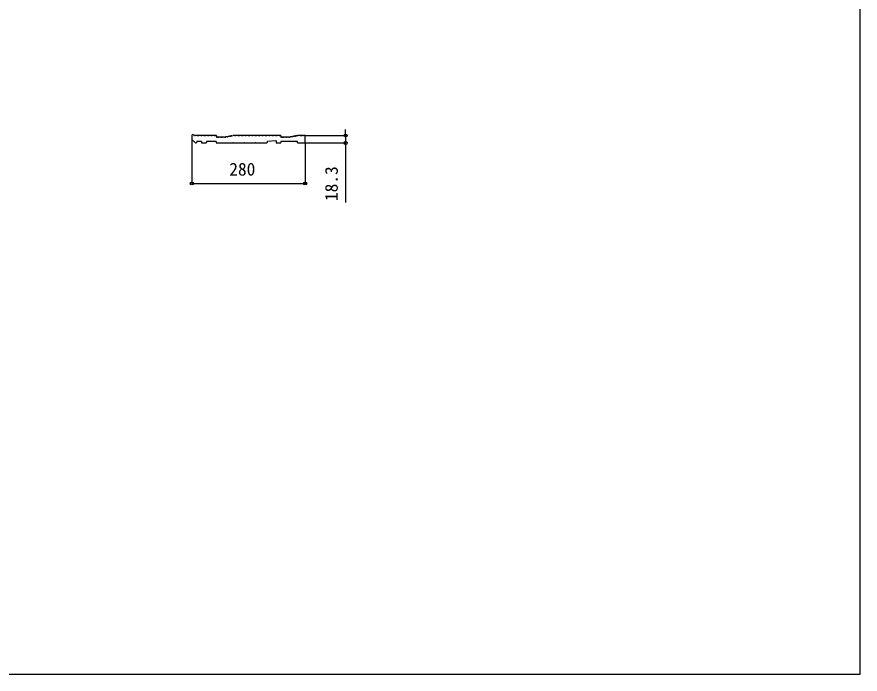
# Model space of a CAD drawing. Units: millimetres, scale not verified. Extents: x -2188 to 2188, y -3252 to 3239.
# Drawn here: x 104 to 2188, y -3252 to -1629 of the extents above; entities that cross this region are included whole.
import ezdxf
from ezdxf.enums import TextEntityAlignment as Align

# ---------------------------------------------------------------- set-up
doc = ezdxf.new("R2010")
doc.units = ezdxf.units.MM
doc.header["$LTSCALE"] = 16
for name, color, linetype in [('0-3_YKK_12', 2, 'Continuous'), ('0-5_YKK_D', 6, 'Continuous'), ('0-6_YKK_ZWAK', 7, 'Continuous')]:
    doc.layers.add(name, color=color, linetype=linetype)
doc.styles.add('ＭＳ ゴシック', font='')
doc.styles.get('ＭＳ ゴシック').set_extended_font_data('MS Gothic')

msp = doc.modelspace()

# ---------------------------------------------------------------- linework, layer by layer
at = {"layer": '0-3_YKK_12'}
for p, q in [((536.5, -1922.4), (536.5, -1931.79)), ((537.19, -1933.3), (545.19, -1940.21)), ((543.5, -1922.4), (542.12, -1922.4)), ((559.8, -1936.7), (549.2, -1936.7)), ((596, -1936.7), (573.2, -1936.7)), ((596.8, -1922.4), (596, -1922.4)), ((597.5, -1923.1), (597.5, -1925.7)), ((598.2, -1926.4), (599, -1926.4)), ((617, -1926.4), (617.43, -1926.4)), ((617, -1926.4), (617.43, -1926.4)), ((617.56, -1926.39), (617.71, -1926.36)), ((617.56, -1926.39), (617.71, -1926.36)), ((635.39, -1922.99), (638.47, -1922.41)), ((639.5, -1922.4), (638.53, -1922.4)), ((722.5, -1937.34), (722.5, -1939.7)), ((723.14, -1936.64), (743.74, -1934.77)), ((744.5, -1935.47), (744.5, -1939.7)), ((755.8, -1922.4), (755, -1922.4)), ((756.5, -1923.1), (756.5, -1925.7)), ((756.5, -1937), (756.5, -1939.7)), ((796.8, -1936.7), (756.8, -1936.7)), ((757.2, -1926.4), (758, -1926.4)), ((776, -1926.4), (776.43, -1926.4)), ((776.56, -1926.39), (776.71, -1926.36)), ((795.86, -1922.71), (797.44, -1922.41)), ((798, -1922.4), (797.57, -1922.4)), ((810.75, -1922.67), (812.25, -1922.67)), ((815.8, -1922.4), (813, -1922.4)), ((816.5, -1940), (816.5, -1923.1)), ((548.5, -1937.4), (548.5, -1938.7)), ((560.5, -1937.4), (560.5, -1939.7)), ((561.5, -1940.7), (571.5, -1940.7)), ((572.5, -1937.4), (572.5, -1939.7)), ((596.7, -1937.4), (596.7, -1939.7)), ((597.7, -1940.7), (637.93, -1940.7)), ((639.07, -1940.7), (665.93, -1940.7)), ((667.07, -1940.7), (693.93, -1940.7)), ((695.07, -1940.7), (721.5, -1940.7)), ((745.5, -1940.7), (755.5, -1940.7)), ((797.5, -1940), (797.5, -1937.4)), ((798.2, -1940.7), (815.8, -1940.7))]:
    msp.add_line(p, q, dxfattribs=at)
for centre, radius, start, end in [((539, -1922.4), 2.5, 12.63563, 180), ((538.5, -1931.79), 2, 180, 229.16128), ((542.12, -1921.7), 0.7, 192.63563, 270), ((543.5, -1923.28), 0.88, 50.536, 90), ((544.25, -1922.37), 0.3, 230.536, 309.464), ((545, -1923.28), 0.88, 50.536, 129.464), ((545.75, -1922.37), 0.3, 230.536, 309.464), ((546.5, -1923.28), 0.88, 50.536, 129.464), ((547.25, -1922.37), 0.3, 230.536, 309.464), ((548, -1923.28), 0.88, 50.536, 129.464), ((549.2, -1937.4), 0.7, 90, 180), ((548.75, -1922.37), 0.3, 230.536, 309.464), ((549.5, -1923.28), 0.88, 50.536, 129.464), ((550.25, -1922.37), 0.3, 230.536, 309.464), ((551, -1923.28), 0.88, 50.536, 129.464), ((551.75, -1922.37), 0.3, 230.536, 309.464), ((552.5, -1923.28), 0.88, 50.536, 129.464), ((553.25, -1922.37), 0.3, 230.536, 309.464), ((554, -1923.28), 0.88, 50.536, 129.464), ((554.75, -1922.37), 0.3, 230.536, 309.464), ((555.5, -1923.28), 0.88, 50.536, 129.464), ((556.25, -1922.37), 0.3, 230.536, 309.464), ((557, -1923.28), 0.88, 50.536, 129.464), ((557.75, -1922.37), 0.3, 230.536, 309.464), ((558.5, -1923.28), 0.88, 50.536, 129.464), ((559.25, -1922.37), 0.3, 230.536, 309.464), ((560, -1923.28), 0.88, 50.536, 129.464), ((559.8, -1937.4), 0.7, 0, 90), ((560.75, -1922.37), 0.3, 230.536, 309.464), ((561.5, -1923.28), 0.88, 50.536, 129.464), ((562.25, -1922.37), 0.3, 230.536, 309.464), ((563, -1923.28), 0.88, 50.536, 129.464), ((563.75, -1922.37), 0.3, 230.536, 309.464), ((564.5, -1923.28), 0.88, 50.536, 129.464), ((565.25, -1922.37), 0.3, 230.536, 309.464), ((566, -1923.28), 0.88, 50.536, 129.464), ((566.75, -1922.37), 0.3, 230.536, 309.464), ((567.5, -1923.28), 0.88, 50.536, 129.464), ((568.25, -1922.37), 0.3, 230.536, 309.464), ((569, -1923.28), 0.88, 50.536, 129.464), ((569.75, -1922.37), 0.3, 230.536, 309.464), ((570.5, -1923.28), 0.88, 50.536, 129.464), ((571.25, -1922.37), 0.3, 230.536, 309.464), ((572, -1923.28), 0.88, 50.536, 129.464), ((573.2, -1937.4), 0.7, 90, 180), ((572.75, -1922.37), 0.3, 230.536, 309.464), ((573.5, -1923.28), 0.88, 50.536, 129.464), ((574.25, -1922.37), 0.3, 230.536, 309.464), ((575, -1923.28), 0.88, 50.536, 129.464), ((575.75, -1922.37), 0.3, 230.536, 309.464), ((576.5, -1923.28), 0.88, 50.536, 129.464), ((577.25, -1922.37), 0.3, 230.536, 309.464), ((578, -1923.28), 0.88, 50.536, 129.464), ((578.75, -1922.37), 0.3, 230.536, 309.464), ((579.5, -1923.28), 0.88, 50.536, 129.464), ((580.25, -1922.37), 0.3, 230.536, 309.464), ((581, -1923.28), 0.88, 50.536, 129.464), ((581.75, -1922.37), 0.3, 230.536, 309.464), ((582.5, -1923.28), 0.88, 50.536, 129.464), ((583.25, -1922.37), 0.3, 230.536, 309.464), ((584, -1923.28), 0.88, 50.536, 129.464), ((584.75, -1922.37), 0.3, 230.536, 309.464), ((585.5, -1923.28), 0.88, 50.536, 129.464), ((586.25, -1922.37), 0.3, 230.536, 309.464), ((587, -1923.28), 0.88, 50.536, 129.464), ((587.75, -1922.37), 0.3, 230.536, 309.464), ((588.5, -1923.28), 0.88, 50.536, 129.464), ((589.25, -1922.37), 0.3, 230.536, 309.464), ((590, -1923.28), 0.88, 50.536, 129.464), ((590.75, -1922.37), 0.3, 230.536, 309.464), ((591.5, -1923.28), 0.88, 50.536, 129.464), ((592.25, -1922.37), 0.3, 230.536, 309.464), ((593, -1923.28), 0.88, 50.536, 129.464), ((593.75, -1922.37), 0.3, 230.536, 309.464), ((594.5, -1923.28), 0.88, 50.536, 129.464), ((595.25, -1922.37), 0.3, 230.536, 309.464), ((596, -1923.28), 0.88, 90, 129.464), ((596, -1937.4), 0.7, 0, 90), ((596.8, -1923.1), 0.7, 0, 90), ((598.2, -1925.7), 0.7, 180, 270), ((599, -1927.28), 0.88, 50.536, 90), ((599.75, -1926.37), 0.3, 230.536, 309.464), ((600.5, -1927.28), 0.88, 50.536, 129.464), ((601.25, -1926.37), 0.3, 230.536, 309.464), ((602, -1927.28), 0.88, 50.536, 129.464), ((602.75, -1926.37), 0.3, 230.536, 309.464), ((603.5, -1927.28), 0.88, 50.536, 129.464), ((604.25, -1926.37), 0.3, 230.536, 309.464), ((605, -1927.28), 0.88, 50.536, 129.464), ((605.75, -1926.37), 0.3, 230.536, 309.464), ((606.5, -1927.28), 0.88, 50.536, 129.464), ((607.25, -1926.37), 0.3, 230.536, 309.464), ((608, -1927.28), 0.88, 50.536, 129.464), ((608.75, -1926.37), 0.3, 230.536, 309.464), ((609.5, -1927.28), 0.88, 50.536, 129.464), ((610.25, -1926.37), 0.3, 230.536, 309.464), ((611, -1927.28), 0.88, 50.536, 129.464), ((611.75, -1926.37), 0.3, 230.536, 309.464), ((612.5, -1927.28), 0.88, 50.536, 129.464), ((613.25, -1926.37), 0.3, 230.536, 309.464), ((614, -1927.28), 0.88, 50.536, 129.464), ((614.75, -1926.37), 0.3, 230.536, 309.464), ((615.5, -1927.28), 0.88, 50.536, 129.464), ((616.25, -1926.37), 0.3, 230.536, 309.464), ((617, -1927.28), 0.88, 90, 129.464), ((617.43, -1925.7), 0.7, 270, 280.7843), ((617.43, -1925.7), 0.7, 270, 280.7843), ((617.87, -1927.23), 0.88, 61.3203, 100.7843), ((618.44, -1926.19), 0.3, 241.3203, 320.24829), ((619.34, -1926.94), 0.88, 61.3203, 140.24829), ((619.91, -1925.91), 0.3, 241.3203, 320.24829), ((620.82, -1926.66), 0.88, 61.3203, 140.24829), ((621.38, -1925.63), 0.3, 241.3203, 320.24829), ((622.29, -1926.38), 0.88, 61.3203, 140.24829), ((622.86, -1925.35), 0.3, 241.3203, 320.24829), ((623.77, -1926.1), 0.88, 61.3203, 140.24829), ((624.33, -1925.07), 0.3, 241.3203, 320.24829), ((625.24, -1925.82), 0.88, 61.3203, 140.24829), ((625.81, -1924.79), 0.3, 241.3203, 320.24829), ((626.71, -1925.54), 0.88, 61.3203, 140.24829), ((627.28, -1924.51), 0.3, 241.3203, 320.24829), ((628.19, -1925.26), 0.88, 61.3203, 140.24829), ((628.75, -1924.23), 0.3, 241.3203, 320.24829), ((629.66, -1924.98), 0.88, 61.3203, 140.24829), ((630.23, -1923.94), 0.3, 241.3203, 320.24829), ((631.13, -1924.7), 0.88, 61.3203, 140.24829), ((631.7, -1923.66), 0.3, 241.3203, 320.24829), ((632.61, -1924.42), 0.88, 61.3203, 140.24829), ((633.17, -1923.38), 0.3, 241.3203, 320.24829), ((634.08, -1924.14), 0.88, 61.3203, 140.24829), ((634.65, -1923.1), 0.3, 241.3203, 320.24829), ((635.55, -1923.86), 0.88, 100.7843, 140.24829), ((638.53, -1922.7), 0.3, 90, 100.7843), ((639.5, -1923.28), 0.88, 50.536, 90), ((640.25, -1922.37), 0.3, 230.536, 309.464), ((641, -1923.28), 0.88, 50.536, 129.464), ((641.75, -1922.37), 0.3, 230.536, 309.464), ((642.5, -1923.28), 0.88, 50.536, 129.464), ((643.25, -1922.37), 0.3, 230.536, 309.464), ((644, -1923.28), 0.88, 50.536, 129.464), ((644.75, -1922.37), 0.3, 230.536, 309.464), ((645.5, -1923.28), 0.88, 50.536, 129.464), ((646.25, -1922.37), 0.3, 230.536, 309.464), ((647, -1923.28), 0.88, 50.536, 129.464), ((647.75, -1922.37), 0.3, 230.536, 309.464), ((648.5, -1923.28), 0.88, 50.536, 129.464), ((649.25, -1922.37), 0.3, 230.536, 309.464), ((650, -1923.28), 0.88, 50.536, 129.464), ((650.75, -1922.37), 0.3, 230.536, 309.464), ((651.5, -1923.28), 0.88, 50.536, 129.464), ((652.25, -1922.37), 0.3, 230.536, 309.464), ((653, -1923.28), 0.88, 50.536, 129.464), ((653.75, -1922.37), 0.3, 230.536, 309.464), ((654.5, -1923.28), 0.88, 50.536, 129.464), ((655.25, -1922.37), 0.3, 230.536, 309.464), ((656, -1923.28), 0.88, 50.536, 129.464), ((656.75, -1922.37), 0.3, 230.536, 309.464), ((657.5, -1923.28), 0.88, 50.536, 129.464), ((658.25, -1922.37), 0.3, 230.536, 309.464), ((659, -1923.28), 0.88, 50.536, 129.464), ((659.75, -1922.37), 0.3, 230.536, 309.464), ((660.5, -1923.28), 0.88, 50.536, 129.464), ((661.25, -1922.37), 0.3, 230.536, 309.464), ((662, -1923.28), 0.88, 50.536, 129.464), ((662.75, -1922.37), 0.3, 230.536, 309.464), ((663.5, -1923.28), 0.88, 50.536, 129.464), ((664.25, -1922.37), 0.3, 230.536, 309.464), ((665, -1923.28), 0.88, 50.536, 129.464), ((665.75, -1922.37), 0.3, 230.536, 309.464), ((666.5, -1923.28), 0.88, 50.536, 129.464), ((667.25, -1922.37), 0.3, 230.536, 309.464), ((668, -1923.28), 0.88, 50.536, 129.464), ((668.75, -1922.37), 0.3, 230.536, 309.464), ((669.5, -1923.28), 0.88, 50.536, 129.464), ((670.25, -1922.37), 0.3, 230.536, 309.464), ((671, -1923.28), 0.88, 50.536, 129.464), ((671.75, -1922.37), 0.3, 230.536, 309.464), ((672.5, -1923.28), 0.88, 50.536, 129.464), ((673.25, -1922.37), 0.3, 230.536, 309.464), ((674, -1923.28), 0.88, 50.536, 129.464), ((674.75, -1922.37), 0.3, 230.536, 309.464), ((675.5, -1923.28), 0.88, 50.536, 129.464), ((676.25, -1922.37), 0.3, 230.536, 309.464), ((677, -1923.28), 0.88, 50.536, 129.464), ((677.75, -1922.37), 0.3, 230.536, 309.464), ((678.5, -1923.28), 0.88, 50.536, 129.464), ((679.25, -1922.37), 0.3, 230.536, 309.464), ((680, -1923.28), 0.88, 50.536, 129.464), ((680.75, -1922.37), 0.3, 230.536, 309.464), ((681.5, -1923.28), 0.88, 50.536, 129.464), ((682.25, -1922.37), 0.3, 230.536, 309.464), ((683, -1923.28), 0.88, 50.536, 129.464), ((683.75, -1922.37), 0.3, 230.536, 309.464), ((684.5, -1923.28), 0.88, 50.536, 129.464), ((685.25, -1922.37), 0.3, 230.536, 309.464), ((686, -1923.28), 0.88, 50.536, 129.464), ((686.75, -1922.37), 0.3, 230.536, 309.464), ((687.5, -1923.28), 0.88, 50.536, 129.464), ((688.25, -1922.37), 0.3, 230.536, 309.464), ((689, -1923.28), 0.88, 50.536, 129.464), ((689.75, -1922.37), 0.3, 230.536, 309.464), ((690.5, -1923.28), 0.88, 50.536, 129.464), ((691.25, -1922.37), 0.3, 230.536, 309.464), ((692, -1923.28), 0.88, 50.536, 129.464), ((692.75, -1922.37), 0.3, 230.536, 309.464), ((693.5, -1923.28), 0.88, 50.536, 129.464), ((694.25, -1922.37), 0.3, 230.536, 309.464), ((695, -1923.28), 0.88, 50.536, 129.464), ((695.75, -1922.37), 0.3, 230.536, 309.464), ((696.5, -1923.28), 0.88, 50.536, 129.464), ((697.25, -1922.37), 0.3, 230.536, 309.464), ((698, -1923.28), 0.88, 50.536, 129.464), ((698.75, -1922.37), 0.3, 230.536, 309.464), ((699.5, -1923.28), 0.88, 50.536, 129.464), ((700.25, -1922.37), 0.3, 230.536, 309.464), ((701, -1923.28), 0.88, 50.536, 129.464), ((701.75, -1922.37), 0.3, 230.536, 309.464), ((702.5, -1923.28), 0.88, 50.536, 129.464), ((703.25, -1922.37), 0.3, 230.536, 309.464), ((704, -1923.28), 0.88, 50.536, 129.464), ((704.75, -1922.37), 0.3, 230.536, 309.464), ((705.5, -1923.28), 0.88, 50.536, 129.464), ((706.25, -1922.37), 0.3, 230.536, 309.464), ((707, -1923.28), 0.88, 50.536, 129.464), ((707.75, -1922.37), 0.3, 230.536, 309.464), ((708.5, -1923.28), 0.88, 50.536, 129.464), ((709.25, -1922.37), 0.3, 230.536, 309.464), ((710, -1923.28), 0.88, 50.536, 129.464), ((710.75, -1922.37), 0.3, 230.536, 309.464), ((711.5, -1923.28), 0.88, 50.536, 129.464), ((712.25, -1922.37), 0.3, 230.536, 309.464), ((713, -1923.28), 0.88, 50.536, 129.464), ((713.75, -1922.37), 0.3, 230.536, 309.464), ((714.5, -1923.28), 0.88, 50.536, 129.464), ((715.25, -1922.37), 0.3, 230.536, 309.464), ((716, -1923.28), 0.88, 50.536, 129.464), ((716.75, -1922.37), 0.3, 230.536, 309.464), ((717.5, -1923.28), 0.88, 50.536, 129.464), ((718.25, -1922.37), 0.3, 230.536, 309.464), ((719, -1923.28), 0.88, 50.536, 129.464), ((719.75, -1922.37), 0.3, 230.536, 309.464), ((720.5, -1923.28), 0.88, 50.536, 129.464), ((721.25, -1922.37), 0.3, 230.536, 309.464), ((722, -1923.28), 0.88, 50.536, 129.464), ((723.2, -1937.34), 0.7, 95.19443, 180), ((722.75, -1922.37), 0.3, 230.536, 309.464), ((723.5, -1923.28), 0.88, 50.536, 129.464), ((724.25, -1922.37), 0.3, 230.536, 309.464), ((725, -1923.28), 0.88, 50.536, 129.464), ((725.75, -1922.37), 0.3, 230.536, 309.464), ((726.5, -1923.28), 0.88, 50.536, 129.464), ((727.25, -1922.37), 0.3, 230.536, 309.464), ((728, -1923.28), 0.88, 50.536, 129.464), ((728.75, -1922.37), 0.3, 230.536, 309.464), ((729.5, -1923.28), 0.88, 50.536, 129.464), ((730.25, -1922.37), 0.3, 230.536, 309.464), ((731, -1923.28), 0.88, 50.536, 129.464), ((731.75, -1922.37), 0.3, 230.536, 309.464), ((732.5, -1923.28), 0.88, 50.536, 129.464), ((733.25, -1922.37), 0.3, 230.536, 309.464), ((734, -1923.28), 0.88, 50.536, 129.464), ((734.75, -1922.37), 0.3, 230.536, 309.464), ((735.5, -1923.28), 0.88, 50.536, 129.464), ((736.25, -1922.37), 0.3, 230.536, 309.464), ((737, -1923.28), 0.88, 50.536, 129.464), ((737.75, -1922.37), 0.3, 230.536, 309.464), ((738.5, -1923.28), 0.88, 50.536, 129.464), ((739.25, -1922.37), 0.3, 230.536, 309.464), ((740, -1923.28), 0.88, 50.536, 129.464), ((740.75, -1922.37), 0.3, 230.536, 309.464), ((741.5, -1923.28), 0.88, 50.536, 129.464), ((742.25, -1922.37), 0.3, 230.536, 309.464), ((743, -1923.28), 0.88, 50.536, 129.464), ((743.75, -1922.37), 0.3, 230.536, 309.464), ((743.8, -1935.47), 0.7, 0, 95.19443), ((744.5, -1923.28), 0.88, 50.536, 129.464), ((745.25, -1922.37), 0.3, 230.536, 309.464), ((746, -1923.28), 0.88, 50.536, 129.464), ((746.75, -1922.37), 0.3, 230.536, 309.464), ((747.5, -1923.28), 0.88, 50.536, 129.464), ((748.25, -1922.37), 0.3, 230.536, 309.464), ((749, -1923.28), 0.88, 50.536, 129.464), ((749.75, -1922.37), 0.3, 230.536, 309.464), ((750.5, -1923.28), 0.88, 50.536, 129.464), ((751.25, -1922.37), 0.3, 230.536, 309.464), ((752, -1923.28), 0.88, 50.536, 129.464), ((752.75, -1922.37), 0.3, 230.536, 309.464), ((753.5, -1923.28), 0.88, 50.536, 129.464), ((754.25, -1922.37), 0.3, 230.536, 309.464), ((755, -1923.28), 0.88, 90, 129.464), ((755.8, -1923.1), 0.7, 0, 90), ((757.2, -1925.7), 0.7, 180, 270), ((756.8, -1937), 0.3, 90, 180), ((758, -1927.28), 0.88, 50.536, 90), ((758.75, -1926.37), 0.3, 230.536, 309.464), ((759.5, -1927.28), 0.88, 50.536, 129.464), ((760.25, -1926.37), 0.3, 230.536, 309.464), ((761, -1927.28), 0.88, 50.536, 129.464), ((761.75, -1926.37), 0.3, 230.536, 309.464), ((762.5, -1927.28), 0.88, 50.536, 129.464), ((763.25, -1926.37), 0.3, 230.536, 309.464), ((764, -1927.28), 0.88, 50.536, 129.464), ((764.75, -1926.37), 0.3, 230.536, 309.464), ((765.5, -1927.28), 0.88, 50.536, 129.464), ((766.25, -1926.37), 0.3, 230.536, 309.464), ((767, -1927.28), 0.88, 50.536, 129.464), ((767.75, -1926.37), 0.3, 230.536, 309.464), ((768.5, -1927.28), 0.88, 50.536, 129.464), ((769.25, -1926.37), 0.3, 230.536, 309.464), ((770, -1927.28), 0.88, 50.536, 129.464), ((770.75, -1926.37), 0.3, 230.536, 309.464), ((771.5, -1927.28), 0.88, 50.536, 129.464), ((772.25, -1926.37), 0.3, 230.536, 309.464), ((773, -1927.28), 0.88, 50.536, 129.464), ((773.75, -1926.37), 0.3, 230.536, 309.464), ((774.5, -1927.28), 0.88, 50.536, 129.464), ((775.25, -1926.37), 0.3, 230.536, 309.464), ((776, -1927.28), 0.88, 90, 129.464), ((776.43, -1925.7), 0.7, 270, 280.7843), ((776.87, -1927.23), 0.88, 61.3203, 100.7843), ((777.44, -1926.19), 0.3, 241.3203, 320.24829), ((778.34, -1926.94), 0.88, 61.3203, 140.24829), ((778.91, -1925.91), 0.3, 241.3203, 320.24829), ((779.82, -1926.66), 0.88, 61.3203, 140.24829), ((780.38, -1925.63), 0.3, 241.3203, 320.24829), ((781.29, -1926.38), 0.88, 61.3203, 140.24829), ((781.86, -1925.35), 0.3, 241.3203, 320.24829), ((782.77, -1926.1), 0.88, 61.3203, 140.24829), ((783.33, -1925.07), 0.3, 241.3203, 320.24829), ((784.24, -1925.82), 0.88, 61.3203, 140.24829), ((784.81, -1924.79), 0.3, 241.3203, 320.24829), ((785.71, -1925.54), 0.88, 61.3203, 140.24829), ((786.28, -1924.51), 0.3, 241.3203, 320.24829), ((787.19, -1925.26), 0.88, 61.3203, 140.24829), ((787.75, -1924.23), 0.3, 241.3203, 320.24829), ((788.66, -1924.98), 0.88, 61.3203, 140.24829), ((789.23, -1923.94), 0.3, 241.3203, 320.24829), ((790.13, -1924.7), 0.88, 61.3203, 140.24829), ((790.7, -1923.66), 0.3, 241.3203, 320.24829), ((791.61, -1924.42), 0.88, 61.3203, 140.24829), ((792.17, -1923.38), 0.3, 241.3203, 320.24829), ((793.08, -1924.14), 0.88, 61.3203, 140.24829), ((793.65, -1923.1), 0.3, 241.3203, 320.24829), ((794.55, -1923.86), 0.88, 61.3203, 140.24829), ((795.12, -1922.82), 0.3, 241.3203, 320.24829), ((796.03, -1923.58), 0.88, 100.7843, 140.24829), ((796.8, -1937.4), 0.7, 0, 90), ((797.57, -1923.1), 0.7, 90, 100.7843), ((798, -1923.28), 0.88, 50.536, 90), ((798.75, -1922.37), 0.3, 230.536, 309.464), ((799.5, -1923.28), 0.88, 50.536, 129.464), ((800.25, -1922.37), 0.3, 230.536, 309.464), ((801, -1923.28), 0.88, 50.536, 129.464), ((801.75, -1922.37), 0.3, 230.536, 309.464), ((802.5, -1923.28), 0.88, 50.536, 129.464), ((803.25, -1922.37), 0.3, 230.536, 309.464), ((804, -1923.28), 0.88, 50.536, 129.464), ((804.75, -1922.37), 0.3, 230.536, 309.464), ((805.5, -1923.28), 0.88, 50.536, 129.464), ((806.25, -1922.37), 0.3, 230.536, 309.464), ((807, -1923.28), 0.88, 50.536, 129.464), ((807.75, -1922.37), 0.3, 230.536, 309.464), ((808.5, -1923.28), 0.88, 50.536, 129.464), ((809.25, -1922.37), 0.3, 230.536, 309.464), ((810, -1923.28), 0.88, 50.46055, 129.464), ((810.75, -1922.37), 0.3, 230.46055, 270), ((812.25, -1922.37), 0.3, 270, 309.53945), ((813, -1923.28), 0.88, 90, 129.53945), ((815.8, -1923.1), 0.7, 0, 90), ((546.5, -1938.7), 2, 229.16128, 0), ((561.5, -1939.7), 1, 180, 270), ((571.5, -1939.7), 1, 270, 0), ((597.7, -1939.7), 1, 180, 270), ((637.93, -1940.4), 0.3, 270, 325.1501), ((638.5, -1940.8), 0.4, 34.8499, 145.1501), ((639.07, -1940.4), 0.3, 214.8499, 270), ((665.93, -1940.4), 0.3, 270, 325.1501), ((666.5, -1940.8), 0.4, 34.8499, 145.1501), ((667.07, -1940.4), 0.3, 214.8499, 270), ((693.93, -1940.4), 0.3, 270, 325.1501), ((694.5, -1940.8), 0.4, 34.8499, 145.1501), ((695.07, -1940.4), 0.3, 214.8499, 270), ((721.5, -1939.7), 1, 270, 0), ((745.5, -1939.7), 1, 180, 270), ((755.5, -1939.7), 1, 270, 0), ((798.2, -1940), 0.7, 180, 270), ((815.8, -1940), 0.7, 270, 0)]:
    msp.add_arc(centre, radius, start, end, dxfattribs=at)
at = {"layer": '0-5_YKK_D'}
for p, q in [((916.5, -1922.4), (916.5, -1907.4)), ((536.5, -1932.79), (536.5, -2041.7)), ((816.8, -1922.4), (917.5, -1922.4)), ((916.5, -1922.4), (916.5, -1940.7)), ((816.5, -1941), (816.5, -2041.7)), ((816.8, -1940.7), (917.5, -1940.7)), ((916.5, -1940.7), (916.5, -2087.45)), ((536.5, -2040.7), (816.5, -2040.7))]:
    msp.add_line(p, q, dxfattribs=at)
for centre in [(916.5, -1922.4), (916.5, -1940.7), (536.5, -2040.7), (816.5, -2040.7)]:
    msp.add_circle(centre, 3.75, dxfattribs=at)
at = {"layer": '0-6_YKK_ZWAK'}
msp.add_lwpolyline([(-2187.5, -3252.4), (2187.5, -3252.4), (2187.5, 3122.6)], dxfattribs=at)

# ---------------------------------------------------------------- texts
at = {"layer": '0-5_YKK_D', "style": 'ＭＳ ゴシック'}
msp.add_text('280', height=31.52, dxfattribs=at).set_placement((629.1, -2030.7), align=Align.BOTTOM_LEFT)
msp.add_text('18.3', height=31.52, rotation=90, dxfattribs=at).set_placement((906.5, -2084.05), align=Align.BOTTOM_LEFT)

doc.saveas('drawing.dxf')
